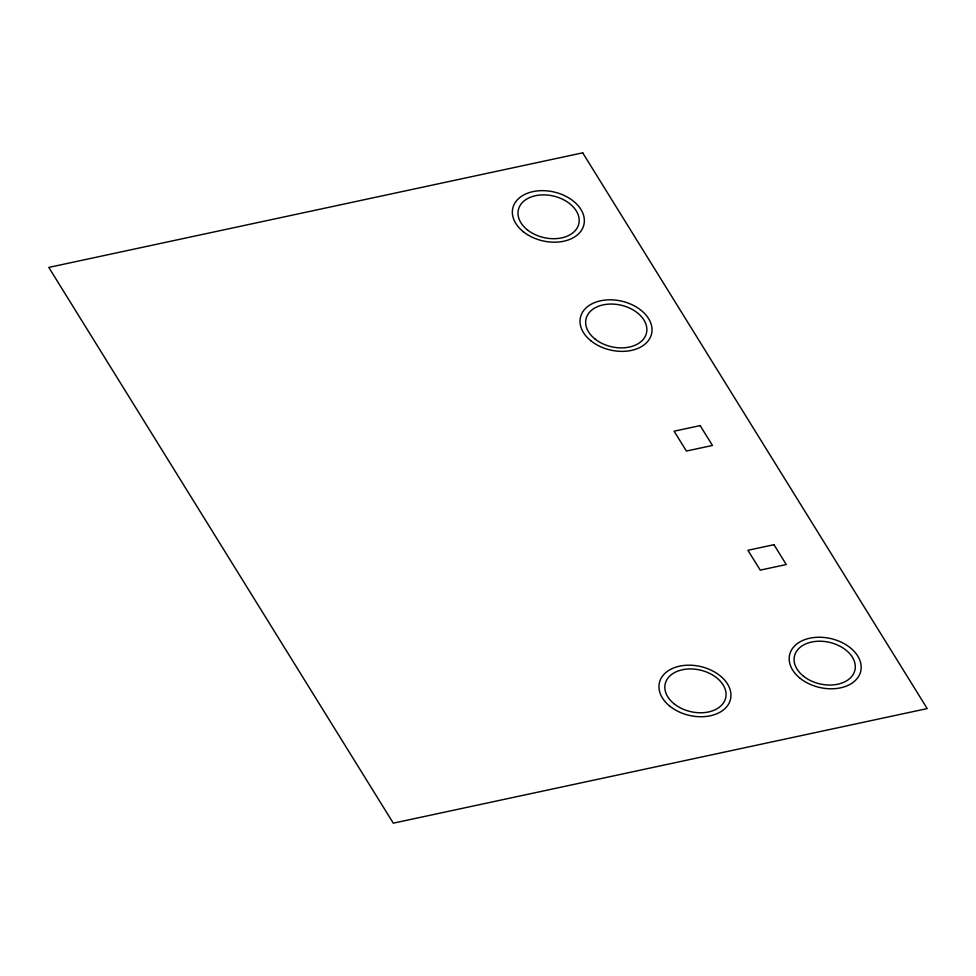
<?xml version="1.0" encoding="UTF-8"?>
<svg xmlns="http://www.w3.org/2000/svg" width="976" height="976" viewBox="0 0 976 976"><rect width="100%" height="100%" fill="white"/><g stroke="black" fill="none" stroke-linecap="round" stroke-linejoin="round"><path stroke-width="1.46" d="M582.709 152.829L48.8 267.412L393.291 823.171L927.2 708.588L582.709 152.829M700.146 425.609L674.099 431.197L686.409 451.046L712.456 445.459L700.146 425.609M773.968 544.693L747.921 550.281L760.231 570.13L786.266 564.543L773.968 544.693M670.048 706.356A36.49 25.071 13 0 0 729.926 701.171A36.49 25.071 13 0 0 684.908 665.364A36.49 25.071 13 0 0 670.048 706.356M523.441 231.812A36.49 25.071 13 0 0 583.319 226.639A36.49 25.071 13 0 0 538.301 190.82A36.49 25.071 13 0 0 523.441 231.812M591.102 340.978A36.49 25.071 13 0 0 650.992 335.805A36.49 25.071 13 0 0 605.962 299.986A36.49 25.071 13 0 0 591.102 340.978M800.271 678.405A36.49 25.071 13 0 0 860.149 673.233A36.49 25.071 13 0 0 815.131 637.413A36.49 25.071 13 0 0 800.271 678.405M803.504 676.209A31.037 21.326 13 0 0 854.427 671.805A31.037 21.326 13 0 0 816.143 641.354A31.037 21.326 13 0 0 803.504 676.209M595.067 339.05A31.037 21.326 13 0 0 645.99 334.646A31.037 21.326 13 0 0 607.706 304.195A31.037 21.326 13 0 0 595.067 339.05M527.394 229.885A31.037 21.326 13 0 0 578.317 225.48A31.037 21.326 13 0 0 540.033 195.029A31.037 21.326 13 0 0 527.394 229.885M674.257 703.94A31.037 21.326 13 0 0 725.18 699.548A31.037 21.326 13 0 0 686.897 669.085A31.037 21.326 13 0 0 674.257 703.94"/></g></svg>
